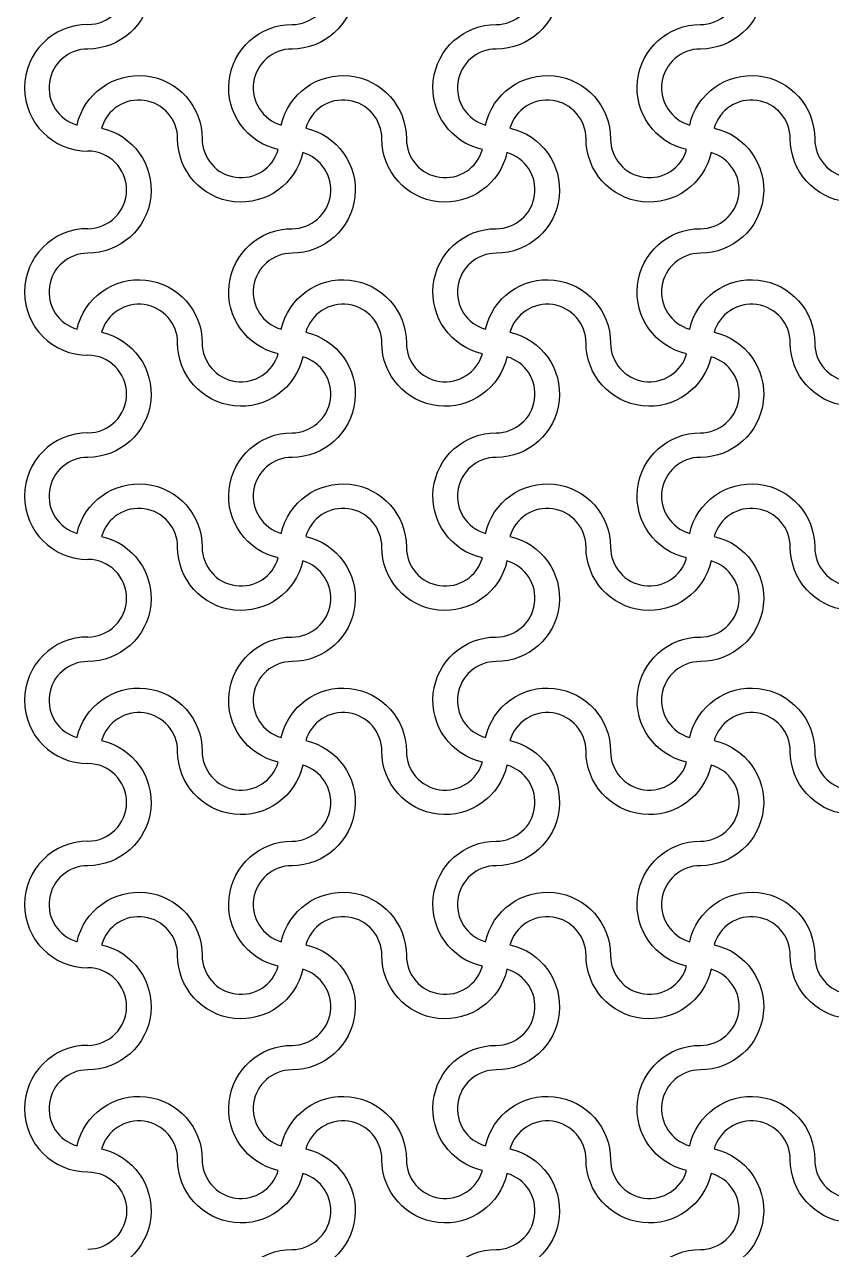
# Model space of a CAD drawing. Header units: millimetres. Extents: x 24 to 345, y 12 to 201.
# Drawn here: x 261.385 to 262.965, y 100.106 to 102.506 of the extents above; entities that cross this region are included whole.
import ezdxf

# ---------------------------------------------------------------- set-up
doc = ezdxf.new("R2010")
doc.units = ezdxf.units.MM
doc.header["$MEASUREMENT"] = 0
doc.layers.add('5th metal (rf+ground)', color=240, linetype='Continuous')

msp = doc.modelspace()

# ---------------------------------------------------------------- linework, layer by layer
at = {"layer": '5th metal (rf+ground)'}
for points in [[(261.92956, 102.6546, -0.8959788), (261.68453, 102.68156, 0.8687853), (261.5355, 102.7026, -0.8959788), (261.50853, 102.45756, 0.8687853), (261.4875, 102.30853, -0.8959788), (261.73253, 102.28156, 0.8687853), (261.88156, 102.26053, -0.8959788), (261.90853, 102.50556, 0.8687853)], [(261.92956, 102.6546, -0.8959788), (261.68453, 102.68156, 0.8687853), (261.5355, 102.7026, -0.8959788), (261.50853, 102.45756, 0.8687853), (261.4875, 102.30853, -0.8959788), (261.73253, 102.28156, 0.8687853), (261.88156, 102.26053, -0.8959788), (261.90853, 102.50556, 0.8687853)], [(261.92956, 102.6546, -0.8959788), (261.68453, 102.68156, 0.8687853), (261.5355, 102.7026, -0.8959788), (261.50853, 102.45756, 0.8687853), (261.4875, 102.30853, -0.8959788), (261.73253, 102.28156, 0.8687853), (261.88156, 102.26053, -0.8959788), (261.90853, 102.50556, 0.8687853)], [(261.92956, 102.6546, -0.8959788), (261.68453, 102.68156, 0.8687853), (261.5355, 102.7026, -0.8959788), (261.50853, 102.45756, 0.8687853), (261.4875, 102.30853, -0.8959788), (261.73253, 102.28156, 0.8687853), (261.88156, 102.26053, -0.8959788), (261.90853, 102.50556, 0.8687853)], [(262.32956, 102.6546, -0.8959788), (262.08453, 102.68156, 0.8687853), (261.9355, 102.7026, -0.8959788), (261.90853, 102.45756, 0.8687853), (261.8875, 102.30853, -0.8959788), (262.13253, 102.28156, 0.8687853), (262.28156, 102.26053, -0.8959788), (262.30853, 102.50556, 0.8687853)], [(262.32956, 102.6546, -0.8959788), (262.08453, 102.68156, 0.8687853), (261.9355, 102.7026, -0.8959788), (261.90853, 102.45756, 0.8687853), (261.8875, 102.30853, -0.8959788), (262.13253, 102.28156, 0.8687853), (262.28156, 102.26053, -0.8959788), (262.30853, 102.50556, 0.8687853)], [(262.32956, 102.6546, -0.8959788), (262.08453, 102.68156, 0.8687853), (261.9355, 102.7026, -0.8959788), (261.90853, 102.45756, 0.8687853), (261.8875, 102.30853, -0.8959788), (262.13253, 102.28156, 0.8687853), (262.28156, 102.26053, -0.8959788), (262.30853, 102.50556, 0.8687853)], [(262.32956, 102.6546, -0.8959788), (262.08453, 102.68156, 0.8687853), (261.9355, 102.7026, -0.8959788), (261.90853, 102.45756, 0.8687853), (261.8875, 102.30853, -0.8959788), (262.13253, 102.28156, 0.8687853), (262.28156, 102.26053, -0.8959788), (262.30853, 102.50556, 0.8687853)], [(262.72956, 102.6546, -0.8959788), (262.48453, 102.68156, 0.8687853), (262.3355, 102.7026, -0.8959788), (262.30853, 102.45756, 0.8687853), (262.2875, 102.30853, -0.8959788), (262.53253, 102.28156, 0.8687853), (262.68156, 102.26053, -0.8959788), (262.70853, 102.50556, 0.8687853)], [(262.72956, 102.6546, -0.8959788), (262.48453, 102.68156, 0.8687853), (262.3355, 102.7026, -0.8959788), (262.30853, 102.45756, 0.8687853), (262.2875, 102.30853, -0.8959788), (262.53253, 102.28156, 0.8687853), (262.68156, 102.26053, -0.8959788), (262.70853, 102.50556, 0.8687853)], [(262.72956, 102.6546, -0.8959788), (262.48453, 102.68156, 0.8687853), (262.3355, 102.7026, -0.8959788), (262.30853, 102.45756, 0.8687853), (262.2875, 102.30853, -0.8959788), (262.53253, 102.28156, 0.8687853), (262.68156, 102.26053, -0.8959788), (262.70853, 102.50556, 0.8687853)], [(262.72956, 102.6546, -0.8959788), (262.48453, 102.68156, 0.8687853), (262.3355, 102.7026, -0.8959788), (262.30853, 102.45756, 0.8687853), (262.2875, 102.30853, -0.8959788), (262.53253, 102.28156, 0.8687853), (262.68156, 102.26053, -0.8959788), (262.70853, 102.50556, 0.8687853)], [(263.12956, 102.6546, -0.8959788), (262.88453, 102.68156, 0.8687853), (262.7355, 102.7026, -0.8959788), (262.70853, 102.45756, 0.8687853), (262.6875, 102.30853, -0.8959788), (262.93253, 102.28156, 0.8687853), (263.08156, 102.26053, -0.8959788), (263.10853, 102.50556, 0.8687853)], [(263.12956, 102.6546, -0.8959788), (262.88453, 102.68156, 0.8687853), (262.7355, 102.7026, -0.8959788), (262.70853, 102.45756, 0.8687853), (262.6875, 102.30853, -0.8959788), (262.93253, 102.28156, 0.8687853), (263.08156, 102.26053, -0.8959788), (263.10853, 102.50556, 0.8687853)], [(263.12956, 102.6546, -0.8959788), (262.88453, 102.68156, 0.8687853), (262.7355, 102.7026, -0.8959788), (262.70853, 102.45756, 0.8687853), (262.6875, 102.30853, -0.8959788), (262.93253, 102.28156, 0.8687853), (263.08156, 102.26053, -0.8959788), (263.10853, 102.50556, 0.8687853)], [(263.12956, 102.6546, -0.8959788), (262.88453, 102.68156, 0.8687853), (262.7355, 102.7026, -0.8959788), (262.70853, 102.45756, 0.8687853), (262.6875, 102.30853, -0.8959788), (262.93253, 102.28156, 0.8687853), (263.08156, 102.26053, -0.8959788), (263.10853, 102.50556, 0.8687853)], [(261.92956, 102.2546, -0.8959788), (261.68453, 102.28156, 0.8687853), (261.5355, 102.3026, -0.8959788), (261.50853, 102.05756, 0.8687853), (261.4875, 101.90853, -0.8959788), (261.73253, 101.88156, 0.8687853), (261.88156, 101.86053, -0.8959788), (261.90853, 102.10556, 0.8687853)], [(261.92956, 102.2546, -0.8959788), (261.68453, 102.28156, 0.8687853), (261.5355, 102.3026, -0.8959788), (261.50853, 102.05756, 0.8687853), (261.4875, 101.90853, -0.8959788), (261.73253, 101.88156, 0.8687853), (261.88156, 101.86053, -0.8959788), (261.90853, 102.10556, 0.8687853)], [(261.92956, 102.2546, -0.8959788), (261.68453, 102.28156, 0.8687853), (261.5355, 102.3026, -0.8959788), (261.50853, 102.05756, 0.8687853), (261.4875, 101.90853, -0.8959788), (261.73253, 101.88156, 0.8687853), (261.88156, 101.86053, -0.8959788), (261.90853, 102.10556, 0.8687853)], [(261.92956, 102.2546, -0.8959788), (261.68453, 102.28156, 0.8687853), (261.5355, 102.3026, -0.8959788), (261.50853, 102.05756, 0.8687853), (261.4875, 101.90853, -0.8959788), (261.73253, 101.88156, 0.8687853), (261.88156, 101.86053, -0.8959788), (261.90853, 102.10556, 0.8687853)], [(262.32956, 102.2546, -0.8959788), (262.08453, 102.28156, 0.8687853), (261.9355, 102.3026, -0.8959788), (261.90853, 102.05756, 0.8687853), (261.8875, 101.90853, -0.8959788), (262.13253, 101.88156, 0.8687853), (262.28156, 101.86053, -0.8959788), (262.30853, 102.10556, 0.8687853)], [(262.32956, 102.2546, -0.8959788), (262.08453, 102.28156, 0.8687853), (261.9355, 102.3026, -0.8959788), (261.90853, 102.05756, 0.8687853), (261.8875, 101.90853, -0.8959788), (262.13253, 101.88156, 0.8687853), (262.28156, 101.86053, -0.8959788), (262.30853, 102.10556, 0.8687853)], [(262.32956, 102.2546, -0.8959788), (262.08453, 102.28156, 0.8687853), (261.9355, 102.3026, -0.8959788), (261.90853, 102.05756, 0.8687853), (261.8875, 101.90853, -0.8959788), (262.13253, 101.88156, 0.8687853), (262.28156, 101.86053, -0.8959788), (262.30853, 102.10556, 0.8687853)], [(262.32956, 102.2546, -0.8959788), (262.08453, 102.28156, 0.8687853), (261.9355, 102.3026, -0.8959788), (261.90853, 102.05756, 0.8687853), (261.8875, 101.90853, -0.8959788), (262.13253, 101.88156, 0.8687853), (262.28156, 101.86053, -0.8959788), (262.30853, 102.10556, 0.8687853)], [(262.72956, 102.2546, -0.8959788), (262.48453, 102.28156, 0.8687853), (262.3355, 102.3026, -0.8959788), (262.30853, 102.05756, 0.8687853), (262.2875, 101.90853, -0.8959788), (262.53253, 101.88156, 0.8687853), (262.68156, 101.86053, -0.8959788), (262.70853, 102.10556, 0.8687853)], [(262.72956, 102.2546, -0.8959788), (262.48453, 102.28156, 0.8687853), (262.3355, 102.3026, -0.8959788), (262.30853, 102.05756, 0.8687853), (262.2875, 101.90853, -0.8959788), (262.53253, 101.88156, 0.8687853), (262.68156, 101.86053, -0.8959788), (262.70853, 102.10556, 0.8687853)], [(262.72956, 102.2546, -0.8959788), (262.48453, 102.28156, 0.8687853), (262.3355, 102.3026, -0.8959788), (262.30853, 102.05756, 0.8687853), (262.2875, 101.90853, -0.8959788), (262.53253, 101.88156, 0.8687853), (262.68156, 101.86053, -0.8959788), (262.70853, 102.10556, 0.8687853)], [(262.72956, 102.2546, -0.8959788), (262.48453, 102.28156, 0.8687853), (262.3355, 102.3026, -0.8959788), (262.30853, 102.05756, 0.8687853), (262.2875, 101.90853, -0.8959788), (262.53253, 101.88156, 0.8687853), (262.68156, 101.86053, -0.8959788), (262.70853, 102.10556, 0.8687853)], [(263.12956, 102.2546, -0.8959788), (262.88453, 102.28156, 0.8687853), (262.7355, 102.3026, -0.8959788), (262.70853, 102.05756, 0.8687853), (262.6875, 101.90853, -0.8959788), (262.93253, 101.88156, 0.8687853), (263.08156, 101.86053, -0.8959788), (263.10853, 102.10556, 0.8687853)], [(263.12956, 102.2546, -0.8959788), (262.88453, 102.28156, 0.8687853), (262.7355, 102.3026, -0.8959788), (262.70853, 102.05756, 0.8687853), (262.6875, 101.90853, -0.8959788), (262.93253, 101.88156, 0.8687853), (263.08156, 101.86053, -0.8959788), (263.10853, 102.10556, 0.8687853)], [(263.12956, 102.2546, -0.8959788), (262.88453, 102.28156, 0.8687853), (262.7355, 102.3026, -0.8959788), (262.70853, 102.05756, 0.8687853), (262.6875, 101.90853, -0.8959788), (262.93253, 101.88156, 0.8687853), (263.08156, 101.86053, -0.8959788), (263.10853, 102.10556, 0.8687853)], [(263.12956, 102.2546, -0.8959788), (262.88453, 102.28156, 0.8687853), (262.7355, 102.3026, -0.8959788), (262.70853, 102.05756, 0.8687853), (262.6875, 101.90853, -0.8959788), (262.93253, 101.88156, 0.8687853), (263.08156, 101.86053, -0.8959788), (263.10853, 102.10556, 0.8687853)], [(261.92956, 101.8546, -0.8959788), (261.68453, 101.88156, 0.8687853), (261.5355, 101.9026, -0.8959788), (261.50853, 101.65756, 0.8687853), (261.4875, 101.50853, -0.8959788), (261.73253, 101.48156, 0.8687853), (261.88156, 101.46053, -0.8959788), (261.90853, 101.70556, 0.8687853)], [(261.92956, 101.8546, -0.8959788), (261.68453, 101.88156, 0.8687853), (261.5355, 101.9026, -0.8959788), (261.50853, 101.65756, 0.8687853), (261.4875, 101.50853, -0.8959788), (261.73253, 101.48156, 0.8687853), (261.88156, 101.46053, -0.8959788), (261.90853, 101.70556, 0.8687853)], [(261.92956, 101.8546, -0.8959788), (261.68453, 101.88156, 0.8687853), (261.5355, 101.9026, -0.8959788), (261.50853, 101.65756, 0.8687853), (261.4875, 101.50853, -0.8959788), (261.73253, 101.48156, 0.8687853), (261.88156, 101.46053, -0.8959788), (261.90853, 101.70556, 0.8687853)], [(261.92956, 101.8546, -0.8959788), (261.68453, 101.88156, 0.8687853), (261.5355, 101.9026, -0.8959788), (261.50853, 101.65756, 0.8687853), (261.4875, 101.50853, -0.8959788), (261.73253, 101.48156, 0.8687853), (261.88156, 101.46053, -0.8959788), (261.90853, 101.70556, 0.8687853)], [(262.32956, 101.8546, -0.8959788), (262.08453, 101.88156, 0.8687853), (261.9355, 101.9026, -0.8959788), (261.90853, 101.65756, 0.8687853), (261.8875, 101.50853, -0.8959788), (262.13253, 101.48156, 0.8687853), (262.28156, 101.46053, -0.8959788), (262.30853, 101.70556, 0.8687853)], [(262.32956, 101.8546, -0.8959788), (262.08453, 101.88156, 0.8687853), (261.9355, 101.9026, -0.8959788), (261.90853, 101.65756, 0.8687853), (261.8875, 101.50853, -0.8959788), (262.13253, 101.48156, 0.8687853), (262.28156, 101.46053, -0.8959788), (262.30853, 101.70556, 0.8687853)], [(262.32956, 101.8546, -0.8959788), (262.08453, 101.88156, 0.8687853), (261.9355, 101.9026, -0.8959788), (261.90853, 101.65756, 0.8687853), (261.8875, 101.50853, -0.8959788), (262.13253, 101.48156, 0.8687853), (262.28156, 101.46053, -0.8959788), (262.30853, 101.70556, 0.8687853)], [(262.32956, 101.8546, -0.8959788), (262.08453, 101.88156, 0.8687853), (261.9355, 101.9026, -0.8959788), (261.90853, 101.65756, 0.8687853), (261.8875, 101.50853, -0.8959788), (262.13253, 101.48156, 0.8687853), (262.28156, 101.46053, -0.8959788), (262.30853, 101.70556, 0.8687853)], [(262.72956, 101.8546, -0.8959788), (262.48453, 101.88156, 0.8687853), (262.3355, 101.9026, -0.8959788), (262.30853, 101.65756, 0.8687853), (262.2875, 101.50853, -0.8959788), (262.53253, 101.48156, 0.8687853), (262.68156, 101.46053, -0.8959788), (262.70853, 101.70556, 0.8687853)], [(262.72956, 101.8546, -0.8959788), (262.48453, 101.88156, 0.8687853), (262.3355, 101.9026, -0.8959788), (262.30853, 101.65756, 0.8687853), (262.2875, 101.50853, -0.8959788), (262.53253, 101.48156, 0.8687853), (262.68156, 101.46053, -0.8959788), (262.70853, 101.70556, 0.8687853)], [(262.72956, 101.8546, -0.8959788), (262.48453, 101.88156, 0.8687853), (262.3355, 101.9026, -0.8959788), (262.30853, 101.65756, 0.8687853), (262.2875, 101.50853, -0.8959788), (262.53253, 101.48156, 0.8687853), (262.68156, 101.46053, -0.8959788), (262.70853, 101.70556, 0.8687853)], [(262.72956, 101.8546, -0.8959788), (262.48453, 101.88156, 0.8687853), (262.3355, 101.9026, -0.8959788), (262.30853, 101.65756, 0.8687853), (262.2875, 101.50853, -0.8959788), (262.53253, 101.48156, 0.8687853), (262.68156, 101.46053, -0.8959788), (262.70853, 101.70556, 0.8687853)], [(263.12956, 101.8546, -0.8959788), (262.88453, 101.88156, 0.8687853), (262.7355, 101.9026, -0.8959788), (262.70853, 101.65756, 0.8687853), (262.6875, 101.50853, -0.8959788), (262.93253, 101.48156, 0.8687853), (263.08156, 101.46053, -0.8959788), (263.10853, 101.70556, 0.8687853)], [(263.12956, 101.8546, -0.8959788), (262.88453, 101.88156, 0.8687853), (262.7355, 101.9026, -0.8959788), (262.70853, 101.65756, 0.8687853), (262.6875, 101.50853, -0.8959788), (262.93253, 101.48156, 0.8687853), (263.08156, 101.46053, -0.8959788), (263.10853, 101.70556, 0.8687853)], [(263.12956, 101.8546, -0.8959788), (262.88453, 101.88156, 0.8687853), (262.7355, 101.9026, -0.8959788), (262.70853, 101.65756, 0.8687853), (262.6875, 101.50853, -0.8959788), (262.93253, 101.48156, 0.8687853), (263.08156, 101.46053, -0.8959788), (263.10853, 101.70556, 0.8687853)], [(263.12956, 101.8546, -0.8959788), (262.88453, 101.88156, 0.8687853), (262.7355, 101.9026, -0.8959788), (262.70853, 101.65756, 0.8687853), (262.6875, 101.50853, -0.8959788), (262.93253, 101.48156, 0.8687853), (263.08156, 101.46053, -0.8959788), (263.10853, 101.70556, 0.8687853)], [(261.92956, 101.4546, -0.8959788), (261.68453, 101.48156, 0.8687853), (261.5355, 101.5026, -0.8959788), (261.50853, 101.25756, 0.8687853), (261.4875, 101.10853, -0.8959788), (261.73253, 101.08156, 0.8687853), (261.88156, 101.06053, -0.8959788), (261.90853, 101.30556, 0.8687853)], [(261.92956, 101.4546, -0.8959788), (261.68453, 101.48156, 0.8687853), (261.5355, 101.5026, -0.8959788), (261.50853, 101.25756, 0.8687853), (261.4875, 101.10853, -0.8959788), (261.73253, 101.08156, 0.8687853), (261.88156, 101.06053, -0.8959788), (261.90853, 101.30556, 0.8687853)], [(261.92956, 101.4546, -0.8959788), (261.68453, 101.48156, 0.8687853), (261.5355, 101.5026, -0.8959788), (261.50853, 101.25756, 0.8687853), (261.4875, 101.10853, -0.8959788), (261.73253, 101.08156, 0.8687853), (261.88156, 101.06053, -0.8959788), (261.90853, 101.30556, 0.8687853)], [(261.92956, 101.4546, -0.8959788), (261.68453, 101.48156, 0.8687853), (261.5355, 101.5026, -0.8959788), (261.50853, 101.25756, 0.8687853), (261.4875, 101.10853, -0.8959788), (261.73253, 101.08156, 0.8687853), (261.88156, 101.06053, -0.8959788), (261.90853, 101.30556, 0.8687853)], [(262.32956, 101.4546, -0.8959788), (262.08453, 101.48156, 0.8687853), (261.9355, 101.5026, -0.8959788), (261.90853, 101.25756, 0.8687853), (261.8875, 101.10853, -0.8959788), (262.13253, 101.08156, 0.8687853), (262.28156, 101.06053, -0.8959788), (262.30853, 101.30556, 0.8687853)], [(262.32956, 101.4546, -0.8959788), (262.08453, 101.48156, 0.8687853), (261.9355, 101.5026, -0.8959788), (261.90853, 101.25756, 0.8687853), (261.8875, 101.10853, -0.8959788), (262.13253, 101.08156, 0.8687853), (262.28156, 101.06053, -0.8959788), (262.30853, 101.30556, 0.8687853)], [(262.32956, 101.4546, -0.8959788), (262.08453, 101.48156, 0.8687853), (261.9355, 101.5026, -0.8959788), (261.90853, 101.25756, 0.8687853), (261.8875, 101.10853, -0.8959788), (262.13253, 101.08156, 0.8687853), (262.28156, 101.06053, -0.8959788), (262.30853, 101.30556, 0.8687853)], [(262.32956, 101.4546, -0.8959788), (262.08453, 101.48156, 0.8687853), (261.9355, 101.5026, -0.8959788), (261.90853, 101.25756, 0.8687853), (261.8875, 101.10853, -0.8959788), (262.13253, 101.08156, 0.8687853), (262.28156, 101.06053, -0.8959788), (262.30853, 101.30556, 0.8687853)], [(262.72956, 101.4546, -0.8959788), (262.48453, 101.48156, 0.8687853), (262.3355, 101.5026, -0.8959788), (262.30853, 101.25756, 0.8687853), (262.2875, 101.10853, -0.8959788), (262.53253, 101.08156, 0.8687853), (262.68156, 101.06053, -0.8959788), (262.70853, 101.30556, 0.8687853)], [(262.72956, 101.4546, -0.8959788), (262.48453, 101.48156, 0.8687853), (262.3355, 101.5026, -0.8959788), (262.30853, 101.25756, 0.8687853), (262.2875, 101.10853, -0.8959788), (262.53253, 101.08156, 0.8687853), (262.68156, 101.06053, -0.8959788), (262.70853, 101.30556, 0.8687853)], [(262.72956, 101.4546, -0.8959788), (262.48453, 101.48156, 0.8687853), (262.3355, 101.5026, -0.8959788), (262.30853, 101.25756, 0.8687853), (262.2875, 101.10853, -0.8959788), (262.53253, 101.08156, 0.8687853), (262.68156, 101.06053, -0.8959788), (262.70853, 101.30556, 0.8687853)], [(262.72956, 101.4546, -0.8959788), (262.48453, 101.48156, 0.8687853), (262.3355, 101.5026, -0.8959788), (262.30853, 101.25756, 0.8687853), (262.2875, 101.10853, -0.8959788), (262.53253, 101.08156, 0.8687853), (262.68156, 101.06053, -0.8959788), (262.70853, 101.30556, 0.8687853)], [(263.12956, 101.4546, -0.8959788), (262.88453, 101.48156, 0.8687853), (262.7355, 101.5026, -0.8959788), (262.70853, 101.25756, 0.8687853), (262.6875, 101.10853, -0.8959788), (262.93253, 101.08156, 0.8687853), (263.08156, 101.06053, -0.8959788), (263.10853, 101.30556, 0.8687853)], [(263.12956, 101.4546, -0.8959788), (262.88453, 101.48156, 0.8687853), (262.7355, 101.5026, -0.8959788), (262.70853, 101.25756, 0.8687853), (262.6875, 101.10853, -0.8959788), (262.93253, 101.08156, 0.8687853), (263.08156, 101.06053, -0.8959788), (263.10853, 101.30556, 0.8687853)], [(263.12956, 101.4546, -0.8959788), (262.88453, 101.48156, 0.8687853), (262.7355, 101.5026, -0.8959788), (262.70853, 101.25756, 0.8687853), (262.6875, 101.10853, -0.8959788), (262.93253, 101.08156, 0.8687853), (263.08156, 101.06053, -0.8959788), (263.10853, 101.30556, 0.8687853)], [(263.12956, 101.4546, -0.8959788), (262.88453, 101.48156, 0.8687853), (262.7355, 101.5026, -0.8959788), (262.70853, 101.25756, 0.8687853), (262.6875, 101.10853, -0.8959788), (262.93253, 101.08156, 0.8687853), (263.08156, 101.06053, -0.8959788), (263.10853, 101.30556, 0.8687853)], [(261.92956, 101.0546, -0.8959788), (261.68453, 101.08156, 0.8687853), (261.5355, 101.1026, -0.8959788), (261.50853, 100.85756, 0.8687853), (261.4875, 100.70853, -0.8959788), (261.73253, 100.68156, 0.8687853), (261.88156, 100.66053, -0.8959788), (261.90853, 100.90556, 0.8687853)], [(261.92956, 101.0546, -0.8959788), (261.68453, 101.08156, 0.8687853), (261.5355, 101.1026, -0.8959788), (261.50853, 100.85756, 0.8687853), (261.4875, 100.70853, -0.8959788), (261.73253, 100.68156, 0.8687853), (261.88156, 100.66053, -0.8959788), (261.90853, 100.90556, 0.8687853)], [(261.92956, 101.0546, -0.8959788), (261.68453, 101.08156, 0.8687853), (261.5355, 101.1026, -0.8959788), (261.50853, 100.85756, 0.8687853), (261.4875, 100.70853, -0.8959788), (261.73253, 100.68156, 0.8687853), (261.88156, 100.66053, -0.8959788), (261.90853, 100.90556, 0.8687853)], [(261.92956, 101.0546, -0.8959788), (261.68453, 101.08156, 0.8687853), (261.5355, 101.1026, -0.8959788), (261.50853, 100.85756, 0.8687853), (261.4875, 100.70853, -0.8959788), (261.73253, 100.68156, 0.8687853), (261.88156, 100.66053, -0.8959788), (261.90853, 100.90556, 0.8687853)], [(262.32956, 101.0546, -0.8959788), (262.08453, 101.08156, 0.8687853), (261.9355, 101.1026, -0.8959788), (261.90853, 100.85756, 0.8687853), (261.8875, 100.70853, -0.8959788), (262.13253, 100.68156, 0.8687853), (262.28156, 100.66053, -0.8959788), (262.30853, 100.90556, 0.8687853)], [(262.32956, 101.0546, -0.8959788), (262.08453, 101.08156, 0.8687853), (261.9355, 101.1026, -0.8959788), (261.90853, 100.85756, 0.8687853), (261.8875, 100.70853, -0.8959788), (262.13253, 100.68156, 0.8687853), (262.28156, 100.66053, -0.8959788), (262.30853, 100.90556, 0.8687853)], [(262.32956, 101.0546, -0.8959788), (262.08453, 101.08156, 0.8687853), (261.9355, 101.1026, -0.8959788), (261.90853, 100.85756, 0.8687853), (261.8875, 100.70853, -0.8959788), (262.13253, 100.68156, 0.8687853), (262.28156, 100.66053, -0.8959788), (262.30853, 100.90556, 0.8687853)], [(262.32956, 101.0546, -0.8959788), (262.08453, 101.08156, 0.8687853), (261.9355, 101.1026, -0.8959788), (261.90853, 100.85756, 0.8687853), (261.8875, 100.70853, -0.8959788), (262.13253, 100.68156, 0.8687853), (262.28156, 100.66053, -0.8959788), (262.30853, 100.90556, 0.8687853)], [(262.72956, 101.0546, -0.8959788), (262.48453, 101.08156, 0.8687853), (262.3355, 101.1026, -0.8959788), (262.30853, 100.85756, 0.8687853), (262.2875, 100.70853, -0.8959788), (262.53253, 100.68156, 0.8687853), (262.68156, 100.66053, -0.8959788), (262.70853, 100.90556, 0.8687853)], [(262.72956, 101.0546, -0.8959788), (262.48453, 101.08156, 0.8687853), (262.3355, 101.1026, -0.8959788), (262.30853, 100.85756, 0.8687853), (262.2875, 100.70853, -0.8959788), (262.53253, 100.68156, 0.8687853), (262.68156, 100.66053, -0.8959788), (262.70853, 100.90556, 0.8687853)], [(262.72956, 101.0546, -0.8959788), (262.48453, 101.08156, 0.8687853), (262.3355, 101.1026, -0.8959788), (262.30853, 100.85756, 0.8687853), (262.2875, 100.70853, -0.8959788), (262.53253, 100.68156, 0.8687853), (262.68156, 100.66053, -0.8959788), (262.70853, 100.90556, 0.8687853)], [(262.72956, 101.0546, -0.8959788), (262.48453, 101.08156, 0.8687853), (262.3355, 101.1026, -0.8959788), (262.30853, 100.85756, 0.8687853), (262.2875, 100.70853, -0.8959788), (262.53253, 100.68156, 0.8687853), (262.68156, 100.66053, -0.8959788), (262.70853, 100.90556, 0.8687853)], [(263.12956, 101.0546, -0.8959788), (262.88453, 101.08156, 0.8687853), (262.7355, 101.1026, -0.8959788), (262.70853, 100.85756, 0.8687853), (262.6875, 100.70853, -0.8959788), (262.93253, 100.68156, 0.8687853), (263.08156, 100.66053, -0.8959788), (263.10853, 100.90556, 0.8687853)], [(263.12956, 101.0546, -0.8959788), (262.88453, 101.08156, 0.8687853), (262.7355, 101.1026, -0.8959788), (262.70853, 100.85756, 0.8687853), (262.6875, 100.70853, -0.8959788), (262.93253, 100.68156, 0.8687853), (263.08156, 100.66053, -0.8959788), (263.10853, 100.90556, 0.8687853)], [(263.12956, 101.0546, -0.8959788), (262.88453, 101.08156, 0.8687853), (262.7355, 101.1026, -0.8959788), (262.70853, 100.85756, 0.8687853), (262.6875, 100.70853, -0.8959788), (262.93253, 100.68156, 0.8687853), (263.08156, 100.66053, -0.8959788), (263.10853, 100.90556, 0.8687853)], [(263.12956, 101.0546, -0.8959788), (262.88453, 101.08156, 0.8687853), (262.7355, 101.1026, -0.8959788), (262.70853, 100.85756, 0.8687853), (262.6875, 100.70853, -0.8959788), (262.93253, 100.68156, 0.8687853), (263.08156, 100.66053, -0.8959788), (263.10853, 100.90556, 0.8687853)], [(261.92956, 100.6546, -0.8959788), (261.68453, 100.68156, 0.8687853), (261.5355, 100.7026, -0.8959788), (261.50853, 100.45756, 0.8687853), (261.4875, 100.30853, -0.8959788), (261.73253, 100.28156, 0.8687853), (261.88156, 100.26053, -0.8959788), (261.90853, 100.50556, 0.8687853)], [(261.92956, 100.6546, -0.8959788), (261.68453, 100.68156, 0.8687853), (261.5355, 100.7026, -0.8959788), (261.50853, 100.45756, 0.8687853), (261.4875, 100.30853, -0.8959788), (261.73253, 100.28156, 0.8687853), (261.88156, 100.26053, -0.8959788), (261.90853, 100.50556, 0.8687853)], [(261.92956, 100.6546, -0.8959788), (261.68453, 100.68156, 0.8687853), (261.5355, 100.7026, -0.8959788), (261.50853, 100.45756, 0.8687853), (261.4875, 100.30853, -0.8959788), (261.73253, 100.28156, 0.8687853), (261.88156, 100.26053, -0.8959788), (261.90853, 100.50556, 0.8687853)], [(261.92956, 100.6546, -0.8959788), (261.68453, 100.68156, 0.8687853), (261.5355, 100.7026, -0.8959788), (261.50853, 100.45756, 0.8687853), (261.4875, 100.30853, -0.8959788), (261.73253, 100.28156, 0.8687853), (261.88156, 100.26053, -0.8959788), (261.90853, 100.50556, 0.8687853)], [(262.32956, 100.6546, -0.8959788), (262.08453, 100.68156, 0.8687853), (261.9355, 100.7026, -0.8959788), (261.90853, 100.45756, 0.8687853), (261.8875, 100.30853, -0.8959788), (262.13253, 100.28156, 0.8687853), (262.28156, 100.26053, -0.8959788), (262.30853, 100.50556, 0.8687853)], [(262.32956, 100.6546, -0.8959788), (262.08453, 100.68156, 0.8687853), (261.9355, 100.7026, -0.8959788), (261.90853, 100.45756, 0.8687853), (261.8875, 100.30853, -0.8959788), (262.13253, 100.28156, 0.8687853), (262.28156, 100.26053, -0.8959788), (262.30853, 100.50556, 0.8687853)], [(262.32956, 100.6546, -0.8959788), (262.08453, 100.68156, 0.8687853), (261.9355, 100.7026, -0.8959788), (261.90853, 100.45756, 0.8687853), (261.8875, 100.30853, -0.8959788), (262.13253, 100.28156, 0.8687853), (262.28156, 100.26053, -0.8959788), (262.30853, 100.50556, 0.8687853)], [(262.32956, 100.6546, -0.8959788), (262.08453, 100.68156, 0.8687853), (261.9355, 100.7026, -0.8959788), (261.90853, 100.45756, 0.8687853), (261.8875, 100.30853, -0.8959788), (262.13253, 100.28156, 0.8687853), (262.28156, 100.26053, -0.8959788), (262.30853, 100.50556, 0.8687853)], [(262.72956, 100.6546, -0.8959788), (262.48453, 100.68156, 0.8687853), (262.3355, 100.7026, -0.8959788), (262.30853, 100.45756, 0.8687853), (262.2875, 100.30853, -0.8959788), (262.53253, 100.28156, 0.8687853), (262.68156, 100.26053, -0.8959788), (262.70853, 100.50556, 0.8687853)], [(262.72956, 100.6546, -0.8959788), (262.48453, 100.68156, 0.8687853), (262.3355, 100.7026, -0.8959788), (262.30853, 100.45756, 0.8687853), (262.2875, 100.30853, -0.8959788), (262.53253, 100.28156, 0.8687853), (262.68156, 100.26053, -0.8959788), (262.70853, 100.50556, 0.8687853)], [(262.72956, 100.6546, -0.8959788), (262.48453, 100.68156, 0.8687853), (262.3355, 100.7026, -0.8959788), (262.30853, 100.45756, 0.8687853), (262.2875, 100.30853, -0.8959788), (262.53253, 100.28156, 0.8687853), (262.68156, 100.26053, -0.8959788), (262.70853, 100.50556, 0.8687853)], [(262.72956, 100.6546, -0.8959788), (262.48453, 100.68156, 0.8687853), (262.3355, 100.7026, -0.8959788), (262.30853, 100.45756, 0.8687853), (262.2875, 100.30853, -0.8959788), (262.53253, 100.28156, 0.8687853), (262.68156, 100.26053, -0.8959788), (262.70853, 100.50556, 0.8687853)], [(263.12956, 100.6546, -0.8959788), (262.88453, 100.68156, 0.8687853), (262.7355, 100.7026, -0.8959788), (262.70853, 100.45756, 0.8687853), (262.6875, 100.30853, -0.8959788), (262.93253, 100.28156, 0.8687853), (263.08156, 100.26053, -0.8959788), (263.10853, 100.50556, 0.8687853)], [(263.12956, 100.6546, -0.8959788), (262.88453, 100.68156, 0.8687853), (262.7355, 100.7026, -0.8959788), (262.70853, 100.45756, 0.8687853), (262.6875, 100.30853, -0.8959788), (262.93253, 100.28156, 0.8687853), (263.08156, 100.26053, -0.8959788), (263.10853, 100.50556, 0.8687853)], [(263.12956, 100.6546, -0.8959788), (262.88453, 100.68156, 0.8687853), (262.7355, 100.7026, -0.8959788), (262.70853, 100.45756, 0.8687853), (262.6875, 100.30853, -0.8959788), (262.93253, 100.28156, 0.8687853), (263.08156, 100.26053, -0.8959788), (263.10853, 100.50556, 0.8687853)], [(263.12956, 100.6546, -0.8959788), (262.88453, 100.68156, 0.8687853), (262.7355, 100.7026, -0.8959788), (262.70853, 100.45756, 0.8687853), (262.6875, 100.30853, -0.8959788), (262.93253, 100.28156, 0.8687853), (263.08156, 100.26053, -0.8959788), (263.10853, 100.50556, 0.8687853)], [(261.92956, 100.2546, -0.8959788), (261.68453, 100.28156, 0.8687853), (261.5355, 100.3026, -0.8959788), (261.50853, 100.05756, 0.8687853), (261.4875, 99.90853, -0.8959788), (261.73253, 99.88156, 0.8687853), (261.88156, 99.86053, -0.8959788), (261.90853, 100.10556, 0.8687853)], [(261.92956, 100.2546, -0.8959788), (261.68453, 100.28156, 0.8687853), (261.5355, 100.3026, -0.8959788), (261.50853, 100.05756, 0.8687853), (261.4875, 99.90853, -0.8959788), (261.73253, 99.88156, 0.8687853), (261.88156, 99.86053, -0.8959788), (261.90853, 100.10556, 0.8687853)], [(261.92956, 100.2546, -0.8959788), (261.68453, 100.28156, 0.8687853), (261.5355, 100.3026, -0.8959788), (261.50853, 100.05756, 0.8687853), (261.4875, 99.90853, -0.8959788), (261.73253, 99.88156, 0.8687853), (261.88156, 99.86053, -0.8959788), (261.90853, 100.10556, 0.8687853)], [(261.92956, 100.2546, -0.8959788), (261.68453, 100.28156, 0.8687853), (261.5355, 100.3026, -0.8959788), (261.50853, 100.05756, 0.8687853), (261.4875, 99.90853, -0.8959788), (261.73253, 99.88156, 0.8687853), (261.88156, 99.86053, -0.8959788), (261.90853, 100.10556, 0.8687853)], [(262.32956, 100.2546, -0.8959788), (262.08453, 100.28156, 0.8687853), (261.9355, 100.3026, -0.8959788), (261.90853, 100.05756, 0.8687853), (261.8875, 99.90853, -0.8959788), (262.13253, 99.88156, 0.8687853), (262.28156, 99.86053, -0.8959788), (262.30853, 100.10556, 0.8687853)], [(262.32956, 100.2546, -0.8959788), (262.08453, 100.28156, 0.8687853), (261.9355, 100.3026, -0.8959788), (261.90853, 100.05756, 0.8687853), (261.8875, 99.90853, -0.8959788), (262.13253, 99.88156, 0.8687853), (262.28156, 99.86053, -0.8959788), (262.30853, 100.10556, 0.8687853)], [(262.32956, 100.2546, -0.8959788), (262.08453, 100.28156, 0.8687853), (261.9355, 100.3026, -0.8959788), (261.90853, 100.05756, 0.8687853), (261.8875, 99.90853, -0.8959788), (262.13253, 99.88156, 0.8687853), (262.28156, 99.86053, -0.8959788), (262.30853, 100.10556, 0.8687853)], [(262.32956, 100.2546, -0.8959788), (262.08453, 100.28156, 0.8687853), (261.9355, 100.3026, -0.8959788), (261.90853, 100.05756, 0.8687853), (261.8875, 99.90853, -0.8959788), (262.13253, 99.88156, 0.8687853), (262.28156, 99.86053, -0.8959788), (262.30853, 100.10556, 0.8687853)], [(262.72956, 100.2546, -0.8959788), (262.48453, 100.28156, 0.8687853), (262.3355, 100.3026, -0.8959788), (262.30853, 100.05756, 0.8687853), (262.2875, 99.90853, -0.8959788), (262.53253, 99.88156, 0.8687853), (262.68156, 99.86053, -0.8959788), (262.70853, 100.10556, 0.8687853)], [(262.72956, 100.2546, -0.8959788), (262.48453, 100.28156, 0.8687853), (262.3355, 100.3026, -0.8959788), (262.30853, 100.05756, 0.8687853), (262.2875, 99.90853, -0.8959788), (262.53253, 99.88156, 0.8687853), (262.68156, 99.86053, -0.8959788), (262.70853, 100.10556, 0.8687853)], [(262.72956, 100.2546, -0.8959788), (262.48453, 100.28156, 0.8687853), (262.3355, 100.3026, -0.8959788), (262.30853, 100.05756, 0.8687853), (262.2875, 99.90853, -0.8959788), (262.53253, 99.88156, 0.8687853), (262.68156, 99.86053, -0.8959788), (262.70853, 100.10556, 0.8687853)], [(262.72956, 100.2546, -0.8959788), (262.48453, 100.28156, 0.8687853), (262.3355, 100.3026, -0.8959788), (262.30853, 100.05756, 0.8687853), (262.2875, 99.90853, -0.8959788), (262.53253, 99.88156, 0.8687853), (262.68156, 99.86053, -0.8959788), (262.70853, 100.10556, 0.8687853)], [(263.12956, 100.2546, -0.8959788), (262.88453, 100.28156, 0.8687853), (262.7355, 100.3026, -0.8959788), (262.70853, 100.05756, 0.8687853), (262.6875, 99.90853, -0.8959788), (262.93253, 99.88156, 0.8687853), (263.08156, 99.86053, -0.8959788), (263.10853, 100.10556, 0.8687853)], [(263.12956, 100.2546, -0.8959788), (262.88453, 100.28156, 0.8687853), (262.7355, 100.3026, -0.8959788), (262.70853, 100.05756, 0.8687853), (262.6875, 99.90853, -0.8959788), (262.93253, 99.88156, 0.8687853), (263.08156, 99.86053, -0.8959788), (263.10853, 100.10556, 0.8687853)], [(263.12956, 100.2546, -0.8959788), (262.88453, 100.28156, 0.8687853), (262.7355, 100.3026, -0.8959788), (262.70853, 100.05756, 0.8687853), (262.6875, 99.90853, -0.8959788), (262.93253, 99.88156, 0.8687853), (263.08156, 99.86053, -0.8959788), (263.10853, 100.10556, 0.8687853)], [(263.12956, 100.2546, -0.8959788), (262.88453, 100.28156, 0.8687853), (262.7355, 100.3026, -0.8959788), (262.70853, 100.05756, 0.8687853), (262.6875, 99.90853, -0.8959788), (262.93253, 99.88156, 0.8687853), (263.08156, 99.86053, -0.8959788), (263.10853, 100.10556, 0.8687853)]]:
    msp.add_lwpolyline(points, format="xyb", close=True, dxfattribs=at)
msp.add_lwpolyline([(261.50853, 100.50556, 1), (261.50853, 100.25756, -1), (261.50853, 100.10556)], format="xyb", dxfattribs=at)
msp.add_lwpolyline([(261.50853, 100.50556, 1), (261.50853, 100.25756, -1), (261.50853, 100.10556)], format="xyb", dxfattribs=at)
msp.add_lwpolyline([(261.50853, 100.50556, 1), (261.50853, 100.25756, -1), (261.50853, 100.10556)], format="xyb", dxfattribs=at)
msp.add_lwpolyline([(261.50853, 100.50556, 1), (261.50853, 100.25756, -1), (261.50853, 100.10556)], format="xyb", dxfattribs=at)
for centre, radius, start, end in [((261.50853, 102.58156), 0.076, 270, 90), ((261.50853, 102.58156), 0.076, 270, 90), ((261.50853, 102.58156), 0.076, 270, 90), ((261.50853, 102.58156), 0.076, 270, 90), ((261.50853, 102.38156), 0.124, 90, 270), ((261.50853, 102.38156), 0.124, 90, 270), ((261.50853, 102.38156), 0.124, 90, 270), ((261.50853, 102.38156), 0.124, 90, 270), ((261.50853, 102.18156), 0.076, 270, 90), ((261.50853, 102.18156), 0.076, 270, 90), ((261.50853, 102.18156), 0.076, 270, 90), ((261.50853, 102.18156), 0.076, 270, 90), ((261.50853, 101.98156), 0.124, 90, 270), ((261.50853, 101.98156), 0.124, 90, 270), ((261.50853, 101.98156), 0.124, 90, 270), ((261.50853, 101.98156), 0.124, 90, 270), ((261.50853, 101.78156), 0.076, 270, 90), ((261.50853, 101.78156), 0.076, 270, 90), ((261.50853, 101.78156), 0.076, 270, 90), ((261.50853, 101.78156), 0.076, 270, 90), ((261.50853, 101.58156), 0.124, 90, 270), ((261.50853, 101.58156), 0.124, 90, 270), ((261.50853, 101.58156), 0.124, 90, 270), ((261.50853, 101.58156), 0.124, 90, 270), ((261.50853, 101.38156), 0.076, 270, 90), ((261.50853, 101.38156), 0.076, 270, 90), ((261.50853, 101.38156), 0.076, 270, 90), ((261.50853, 101.38156), 0.076, 270, 90), ((261.50853, 101.18156), 0.124, 90, 270), ((261.50853, 101.18156), 0.124, 90, 270), ((261.50853, 101.18156), 0.124, 90, 270), ((261.50853, 101.18156), 0.124, 90, 270), ((261.50853, 100.98156), 0.076, 270, 90), ((261.50853, 100.98156), 0.076, 270, 90), ((261.50853, 100.98156), 0.076, 270, 90), ((261.50853, 100.98156), 0.076, 270, 90), ((261.50853, 100.78156), 0.124, 90, 270), ((261.50853, 100.78156), 0.124, 90, 270), ((261.50853, 100.78156), 0.124, 90, 270), ((261.50853, 100.78156), 0.124, 90, 270), ((261.50853, 100.58156), 0.076, 270, 90), ((261.50853, 100.58156), 0.076, 270, 90), ((261.50853, 100.58156), 0.076, 270, 90), ((261.50853, 100.58156), 0.076, 270, 90)]:
    msp.add_arc(centre, radius, start, end, dxfattribs=at)

doc.saveas('drawing.dxf')
